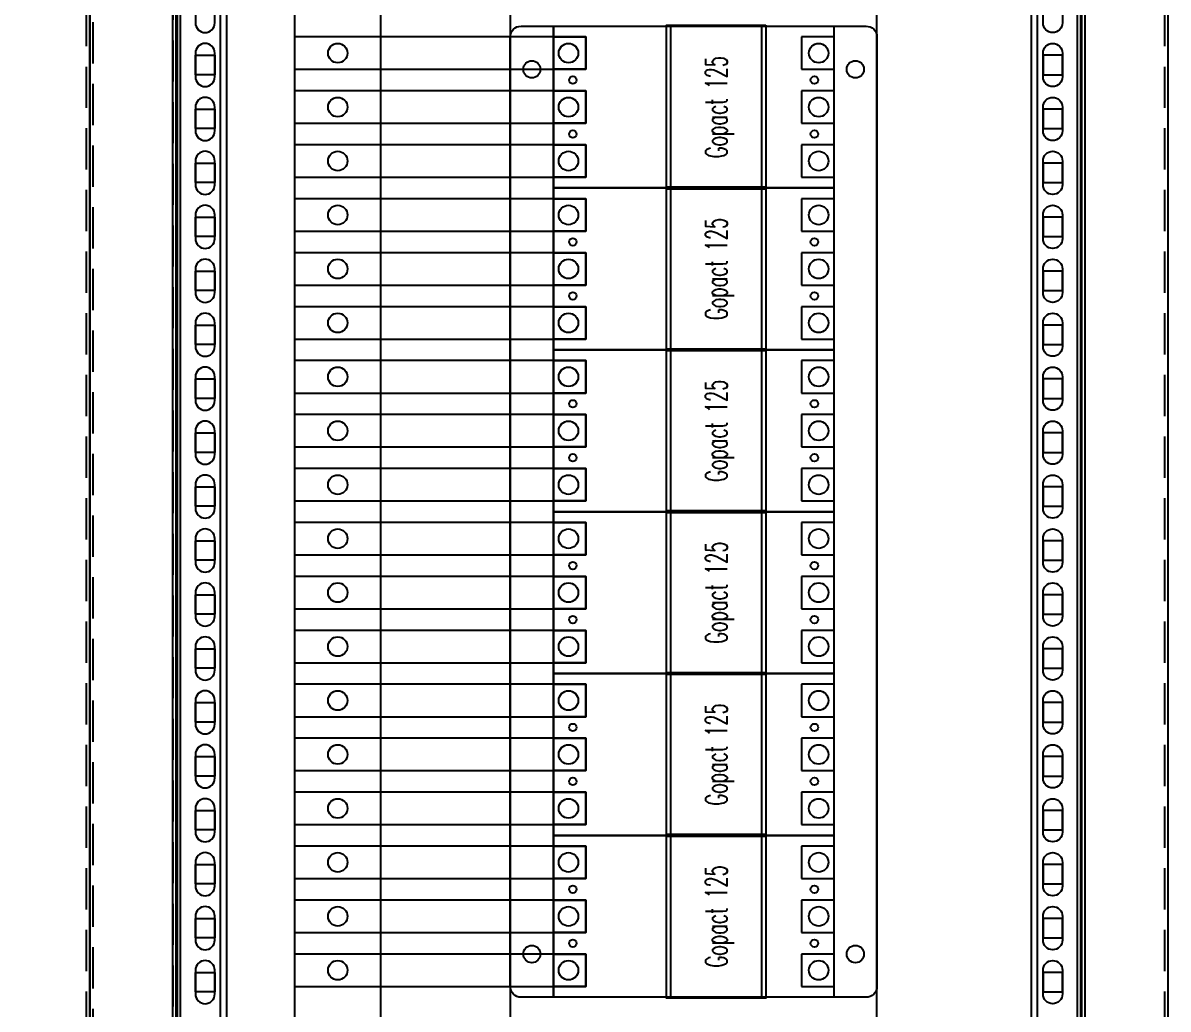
# Model space of a CAD drawing. Header units: millimetres. Extents: x 173893 to 258446, y -176540 to -123824.
# Drawn here: x 193019 to 193549, y -174046 to -173589 of the extents above; entities that cross this region are included whole.
import ezdxf
from ezdxf.enums import TextEntityAlignment as Align

# ---------------------------------------------------------------- set-up
doc = ezdxf.new("R2010")
doc.units = ezdxf.units.MM
doc.header["$LTSCALE"] = 3
doc.linetypes.add('HIDDEN', pattern=[9.525, 6.35, -3.175])
doc.layers.add('@.VISIBLE', color=7, linetype='Continuous')
doc.styles.add('Ann_w01', font='romans.shx', dxfattribs={"width": 0.6, "bigfont": 'chineset.shx'})

msp = doc.modelspace()

# ---------------------------------------------------------------- linework, layer by layer
for points in [[(192149.48, -174458.88), (193049.48, -174458.88), (193049.48, -172358.88), (192149.48, -172358.88)], [(193049.48, -174458.88), (193549.48, -174458.88), (193549.48, -172358.88), (193049.48, -172358.88)], [(193089.48, -174418.88), (193509.48, -174418.88), (193509.48, -172398.88), (193089.48, -172398.88)], [(193098.48, -173604.38), (193107.48, -173604.38), (193107.48, -173613.38), (193098.48, -173613.38)], [(193500.48, -173604.38), (193491.48, -173604.38), (193491.48, -173613.38), (193500.48, -173613.38)], [(193098.48, -173629.38), (193107.48, -173629.38), (193107.48, -173638.38), (193098.48, -173638.38)], [(193500.48, -173629.38), (193491.48, -173629.38), (193491.48, -173638.38), (193500.48, -173638.38)], [(193098.48, -173654.38), (193107.48, -173654.38), (193107.48, -173663.38), (193098.48, -173663.38)], [(193500.48, -173654.38), (193491.48, -173654.38), (193491.48, -173663.38), (193500.48, -173663.38)], [(193098.48, -173679.38), (193107.48, -173679.38), (193107.48, -173688.38), (193098.48, -173688.38)], [(193500.48, -173679.38), (193491.48, -173679.38), (193491.48, -173688.38), (193500.48, -173688.38)], [(193098.48, -173704.38), (193107.48, -173704.38), (193107.48, -173713.38), (193098.48, -173713.38)], [(193500.48, -173704.38), (193491.48, -173704.38), (193491.48, -173713.38), (193500.48, -173713.38)], [(193098.48, -173729.38), (193107.48, -173729.38), (193107.48, -173738.38), (193098.48, -173738.38)], [(193500.48, -173729.38), (193491.48, -173729.38), (193491.48, -173738.38), (193500.48, -173738.38)], [(193098.48, -173754.38), (193107.48, -173754.38), (193107.48, -173763.38), (193098.48, -173763.38)], [(193500.48, -173754.38), (193491.48, -173754.38), (193491.48, -173763.38), (193500.48, -173763.38)], [(193098.48, -173779.38), (193107.48, -173779.38), (193107.48, -173788.38), (193098.48, -173788.38)], [(193500.48, -173779.38), (193491.48, -173779.38), (193491.48, -173788.38), (193500.48, -173788.38)], [(193098.48, -173804.38), (193107.48, -173804.38), (193107.48, -173813.38), (193098.48, -173813.38)], [(193500.48, -173804.38), (193491.48, -173804.38), (193491.48, -173813.38), (193500.48, -173813.38)], [(193098.48, -173829.38), (193107.48, -173829.38), (193107.48, -173838.38), (193098.48, -173838.38)], [(193500.48, -173829.38), (193491.48, -173829.38), (193491.48, -173838.38), (193500.48, -173838.38)], [(193098.48, -173854.38), (193107.48, -173854.38), (193107.48, -173863.38), (193098.48, -173863.38)], [(193500.48, -173854.38), (193491.48, -173854.38), (193491.48, -173863.38), (193500.48, -173863.38)], [(193098.48, -173879.38), (193107.48, -173879.38), (193107.48, -173888.38), (193098.48, -173888.38)], [(193500.48, -173879.38), (193491.48, -173879.38), (193491.48, -173888.38), (193500.48, -173888.38)], [(193098.48, -173904.38), (193107.48, -173904.38), (193107.48, -173913.38), (193098.48, -173913.38)], [(193500.48, -173904.38), (193491.48, -173904.38), (193491.48, -173913.38), (193500.48, -173913.38)], [(193098.48, -173929.38), (193107.48, -173929.38), (193107.48, -173938.38), (193098.48, -173938.38)], [(193500.48, -173929.38), (193491.48, -173929.38), (193491.48, -173938.38), (193500.48, -173938.38)], [(193098.48, -173954.38), (193107.48, -173954.38), (193107.48, -173963.38), (193098.48, -173963.38)], [(193500.48, -173954.38), (193491.48, -173954.38), (193491.48, -173963.38), (193500.48, -173963.38)], [(193098.48, -173979.38), (193107.48, -173979.38), (193107.48, -173988.38), (193098.48, -173988.38)], [(193500.48, -173979.38), (193491.48, -173979.38), (193491.48, -173988.38), (193500.48, -173988.38)], [(193098.48, -174004.38), (193107.48, -174004.38), (193107.48, -174013.38), (193098.48, -174013.38)], [(193500.48, -174004.38), (193491.48, -174004.38), (193491.48, -174013.38), (193500.48, -174013.38)], [(193098.48, -174029.38), (193107.48, -174029.38), (193107.48, -174038.38), (193098.48, -174038.38)], [(193500.48, -174029.38), (193491.48, -174029.38), (193491.48, -174038.38), (193500.48, -174038.38)]]:
    msp.add_lwpolyline(points, close=True)
at = {"linetype": 'HIDDEN'}
for points in [[(192150.98, -174457.38), (193047.98, -174457.38), (193047.98, -172360.38), (192150.98, -172360.38)], [(193050.98, -174457.38), (193547.98, -174457.38), (193547.98, -172360.38), (193050.98, -172360.38)], [(193087.98, -174420.38), (193510.98, -174420.38), (193510.98, -172397.38), (193087.98, -172397.38)]]:
    msp.add_lwpolyline(points, close=True, dxfattribs=at)
at = {"color": 151}
for points in [[(193087.98, -172370.38), (193107.98, -172370.38, -0.414214), (193112.98, -172375.38), (193112.98, -174442.38, -0.414214), (193107.98, -174447.38), (193087.98, -174447.38)], [(193510.98, -172370.38), (193490.98, -172370.38, 0.414214), (193485.98, -172375.38), (193485.98, -174442.38, 0.414214), (193490.98, -174447.38), (193510.98, -174447.38)], [(193098.48, -173578.38), (193098.48, -173589.38, 0.414214), (193102.98, -173593.88), (193102.98, -173593.88, 0.414214), (193107.48, -173589.38), (193107.48, -173578.38, 0.414214), (193102.98, -173573.88), (193102.98, -173573.88, 0.414214)], [(193500.48, -173578.38), (193500.48, -173589.38, -0.414214), (193495.98, -173593.88), (193495.98, -173593.88, -0.414214), (193491.48, -173589.38), (193491.48, -173578.38, -0.414214), (193495.98, -173573.88), (193495.98, -173573.88, -0.414214)], [(193098.48, -173603.38), (193098.48, -173614.38, 0.414214), (193102.98, -173618.88), (193102.98, -173618.88, 0.414214), (193107.48, -173614.38), (193107.48, -173603.38, 0.414214), (193102.98, -173598.88), (193102.98, -173598.88, 0.414214)], [(193500.48, -173603.38), (193500.48, -173614.38, -0.414214), (193495.98, -173618.88), (193495.98, -173618.88, -0.414214), (193491.48, -173614.38), (193491.48, -173603.38, -0.414214), (193495.98, -173598.88), (193495.98, -173598.88, -0.414214)], [(193098.48, -173628.38), (193098.48, -173639.38, 0.414214), (193102.98, -173643.88), (193102.98, -173643.88, 0.414214), (193107.48, -173639.38), (193107.48, -173628.38, 0.414214), (193102.98, -173623.88), (193102.98, -173623.88, 0.414214)], [(193500.48, -173628.38), (193500.48, -173639.38, -0.414214), (193495.98, -173643.88), (193495.98, -173643.88, -0.414214), (193491.48, -173639.38), (193491.48, -173628.38, -0.414214), (193495.98, -173623.88), (193495.98, -173623.88, -0.414214)], [(193098.48, -173653.38), (193098.48, -173664.38, 0.414214), (193102.98, -173668.88), (193102.98, -173668.88, 0.414214), (193107.48, -173664.38), (193107.48, -173653.38, 0.414214), (193102.98, -173648.88), (193102.98, -173648.88, 0.414214)], [(193500.48, -173653.38), (193500.48, -173664.38, -0.414214), (193495.98, -173668.88), (193495.98, -173668.88, -0.414214), (193491.48, -173664.38), (193491.48, -173653.38, -0.414214), (193495.98, -173648.88), (193495.98, -173648.88, -0.414214)], [(193098.48, -173678.38), (193098.48, -173689.38, 0.414214), (193102.98, -173693.88), (193102.98, -173693.88, 0.414214), (193107.48, -173689.38), (193107.48, -173678.38, 0.414214), (193102.98, -173673.88), (193102.98, -173673.88, 0.414214)], [(193500.48, -173678.38), (193500.48, -173689.38, -0.414214), (193495.98, -173693.88), (193495.98, -173693.88, -0.414214), (193491.48, -173689.38), (193491.48, -173678.38, -0.414214), (193495.98, -173673.88), (193495.98, -173673.88, -0.414214)], [(193098.48, -173703.38), (193098.48, -173714.38, 0.414214), (193102.98, -173718.88), (193102.98, -173718.88, 0.414214), (193107.48, -173714.38), (193107.48, -173703.38, 0.414214), (193102.98, -173698.88), (193102.98, -173698.88, 0.414214)], [(193500.48, -173703.38), (193500.48, -173714.38, -0.414214), (193495.98, -173718.88), (193495.98, -173718.88, -0.414214), (193491.48, -173714.38), (193491.48, -173703.38, -0.414214), (193495.98, -173698.88), (193495.98, -173698.88, -0.414214)], [(193098.48, -173728.38), (193098.48, -173739.38, 0.414214), (193102.98, -173743.88), (193102.98, -173743.88, 0.414214), (193107.48, -173739.38), (193107.48, -173728.38, 0.414214), (193102.98, -173723.88), (193102.98, -173723.88, 0.414214)], [(193500.48, -173728.38), (193500.48, -173739.38, -0.414214), (193495.98, -173743.88), (193495.98, -173743.88, -0.414214), (193491.48, -173739.38), (193491.48, -173728.38, -0.414214), (193495.98, -173723.88), (193495.98, -173723.88, -0.414214)], [(193098.48, -173753.38), (193098.48, -173764.38, 0.414214), (193102.98, -173768.88), (193102.98, -173768.88, 0.414214), (193107.48, -173764.38), (193107.48, -173753.38, 0.414214), (193102.98, -173748.88), (193102.98, -173748.88, 0.414214)], [(193500.48, -173753.38), (193500.48, -173764.38, -0.414214), (193495.98, -173768.88), (193495.98, -173768.88, -0.414214), (193491.48, -173764.38), (193491.48, -173753.38, -0.414214), (193495.98, -173748.88), (193495.98, -173748.88, -0.414214)], [(193098.48, -173778.38), (193098.48, -173789.38, 0.414214), (193102.98, -173793.88), (193102.98, -173793.88, 0.414214), (193107.48, -173789.38), (193107.48, -173778.38, 0.414214), (193102.98, -173773.88), (193102.98, -173773.88, 0.414214)], [(193500.48, -173778.38), (193500.48, -173789.38, -0.414214), (193495.98, -173793.88), (193495.98, -173793.88, -0.414214), (193491.48, -173789.38), (193491.48, -173778.38, -0.414214), (193495.98, -173773.88), (193495.98, -173773.88, -0.414214)], [(193098.48, -173803.38), (193098.48, -173814.38, 0.414214), (193102.98, -173818.88), (193102.98, -173818.88, 0.414214), (193107.48, -173814.38), (193107.48, -173803.38, 0.414214), (193102.98, -173798.88), (193102.98, -173798.88, 0.414214)], [(193500.48, -173803.38), (193500.48, -173814.38, -0.414214), (193495.98, -173818.88), (193495.98, -173818.88, -0.414214), (193491.48, -173814.38), (193491.48, -173803.38, -0.414214), (193495.98, -173798.88), (193495.98, -173798.88, -0.414214)], [(193098.48, -173828.38), (193098.48, -173839.38, 0.414214), (193102.98, -173843.88), (193102.98, -173843.88, 0.414214), (193107.48, -173839.38), (193107.48, -173828.38, 0.414214), (193102.98, -173823.88), (193102.98, -173823.88, 0.414214)], [(193500.48, -173828.38), (193500.48, -173839.38, -0.414214), (193495.98, -173843.88), (193495.98, -173843.88, -0.414214), (193491.48, -173839.38), (193491.48, -173828.38, -0.414214), (193495.98, -173823.88), (193495.98, -173823.88, -0.414214)], [(193098.48, -173853.38), (193098.48, -173864.38, 0.414214), (193102.98, -173868.88), (193102.98, -173868.88, 0.414214), (193107.48, -173864.38), (193107.48, -173853.38, 0.414214), (193102.98, -173848.88), (193102.98, -173848.88, 0.414214)], [(193500.48, -173853.38), (193500.48, -173864.38, -0.414214), (193495.98, -173868.88), (193495.98, -173868.88, -0.414214), (193491.48, -173864.38), (193491.48, -173853.38, -0.414214), (193495.98, -173848.88), (193495.98, -173848.88, -0.414214)], [(193098.48, -173878.38), (193098.48, -173889.38, 0.414214), (193102.98, -173893.88), (193102.98, -173893.88, 0.414214), (193107.48, -173889.38), (193107.48, -173878.38, 0.414214), (193102.98, -173873.88), (193102.98, -173873.88, 0.414214)], [(193500.48, -173878.38), (193500.48, -173889.38, -0.414214), (193495.98, -173893.88), (193495.98, -173893.88, -0.414214), (193491.48, -173889.38), (193491.48, -173878.38, -0.414214), (193495.98, -173873.88), (193495.98, -173873.88, -0.414214)], [(193098.48, -173903.38), (193098.48, -173914.38, 0.414214), (193102.98, -173918.88), (193102.98, -173918.88, 0.414214), (193107.48, -173914.38), (193107.48, -173903.38, 0.414214), (193102.98, -173898.88), (193102.98, -173898.88, 0.414214)], [(193500.48, -173903.38), (193500.48, -173914.38, -0.414214), (193495.98, -173918.88), (193495.98, -173918.88, -0.414214), (193491.48, -173914.38), (193491.48, -173903.38, -0.414214), (193495.98, -173898.88), (193495.98, -173898.88, -0.414214)], [(193098.48, -173928.38), (193098.48, -173939.38, 0.414214), (193102.98, -173943.88), (193102.98, -173943.88, 0.414214), (193107.48, -173939.38), (193107.48, -173928.38, 0.414214), (193102.98, -173923.88), (193102.98, -173923.88, 0.414214)], [(193500.48, -173928.38), (193500.48, -173939.38, -0.414214), (193495.98, -173943.88), (193495.98, -173943.88, -0.414214), (193491.48, -173939.38), (193491.48, -173928.38, -0.414214), (193495.98, -173923.88), (193495.98, -173923.88, -0.414214)], [(193098.48, -173953.38), (193098.48, -173964.38, 0.414214), (193102.98, -173968.88), (193102.98, -173968.88, 0.414214), (193107.48, -173964.38), (193107.48, -173953.38, 0.414214), (193102.98, -173948.88), (193102.98, -173948.88, 0.414214)], [(193500.48, -173953.38), (193500.48, -173964.38, -0.414214), (193495.98, -173968.88), (193495.98, -173968.88, -0.414214), (193491.48, -173964.38), (193491.48, -173953.38, -0.414214), (193495.98, -173948.88), (193495.98, -173948.88, -0.414214)], [(193098.48, -173978.38), (193098.48, -173989.38, 0.414214), (193102.98, -173993.88), (193102.98, -173993.88, 0.414214), (193107.48, -173989.38), (193107.48, -173978.38, 0.414214), (193102.98, -173973.88), (193102.98, -173973.88, 0.414214)], [(193500.48, -173978.38), (193500.48, -173989.38, -0.414214), (193495.98, -173993.88), (193495.98, -173993.88, -0.414214), (193491.48, -173989.38), (193491.48, -173978.38, -0.414214), (193495.98, -173973.88), (193495.98, -173973.88, -0.414214)], [(193098.48, -174003.38), (193098.48, -174014.38, 0.414214), (193102.98, -174018.88), (193102.98, -174018.88, 0.414214), (193107.48, -174014.38), (193107.48, -174003.38, 0.414214), (193102.98, -173998.88), (193102.98, -173998.88, 0.414214)], [(193500.48, -174003.38), (193500.48, -174014.38, -0.414214), (193495.98, -174018.88), (193495.98, -174018.88, -0.414214), (193491.48, -174014.38), (193491.48, -174003.38, -0.414214), (193495.98, -173998.88), (193495.98, -173998.88, -0.414214)], [(193098.48, -174028.38), (193098.48, -174039.38, 0.414214), (193102.98, -174043.88), (193102.98, -174043.88, 0.414214), (193107.48, -174039.38), (193107.48, -174028.38, 0.414214), (193102.98, -174023.88), (193102.98, -174023.88, 0.414214)], [(193500.48, -174028.38), (193500.48, -174039.38, -0.414214), (193495.98, -174043.88), (193495.98, -174043.88, -0.414214), (193491.48, -174039.38), (193491.48, -174028.38, -0.414214), (193495.98, -174023.88), (193495.98, -174023.88, -0.414214)]]:
    msp.add_lwpolyline(points, format="xyb", close=True, dxfattribs=at)
at = {"color": 6}
for points in [[(193089.98, -174418.38), (193508.98, -174418.38), (193508.98, -172399.38), (193089.98, -172399.38)], [(193091.48, -174416.88), (193507.48, -174416.88), (193507.48, -172400.88), (193091.48, -172400.88)], [(193109.98, -174398.38), (193488.98, -174398.38), (193488.98, -172419.38), (193109.98, -172419.38)]]:
    msp.add_lwpolyline(points, close=True, dxfattribs=at)
at = {"color": 1, "linetype": 'Continuous'}
for points in [[(193144.48, -174138.88), (193184.48, -174138.88), (193184.48, -172976.38), (193144.48, -172976.38)], [(193144.48, -173610.88), (193279.48, -173610.88), (193279.48, -173595.88), (193144.48, -173595.88)], [(193144.48, -173685.88), (193279.48, -173685.88), (193279.48, -173670.88), (193144.48, -173670.88)], [(193144.48, -173760.88), (193279.48, -173760.88), (193279.48, -173745.88), (193144.48, -173745.88)], [(193144.48, -173835.88), (193279.48, -173835.88), (193279.48, -173820.88), (193144.48, -173820.88)], [(193144.48, -173910.88), (193279.48, -173910.88), (193279.48, -173895.88), (193144.48, -173895.88)], [(193144.48, -173985.88), (193279.48, -173985.88), (193279.48, -173970.88), (193144.48, -173970.88)]]:
    msp.add_lwpolyline(points, close=True, dxfattribs=at)
at = {"color": 2, "linetype": 'Continuous'}
for points in [[(193144.48, -173635.88), (193279.48, -173635.88), (193279.48, -173620.88), (193144.48, -173620.88)], [(193144.48, -173710.88), (193279.48, -173710.88), (193279.48, -173695.88), (193144.48, -173695.88)], [(193144.48, -173785.88), (193279.48, -173785.88), (193279.48, -173770.88), (193144.48, -173770.88)], [(193144.48, -173860.88), (193279.48, -173860.88), (193279.48, -173845.88), (193144.48, -173845.88)], [(193144.48, -173935.88), (193279.48, -173935.88), (193279.48, -173920.88), (193144.48, -173920.88)], [(193144.48, -174010.88), (193279.48, -174010.88), (193279.48, -173995.88), (193144.48, -173995.88)]]:
    msp.add_lwpolyline(points, close=True, dxfattribs=at)
at = {"color": 4, "linetype": 'Continuous'}
for points in [[(193144.48, -173660.88), (193279.48, -173660.88), (193279.48, -173645.88), (193144.48, -173645.88)], [(193144.48, -173735.88), (193279.48, -173735.88), (193279.48, -173720.88), (193144.48, -173720.88)], [(193144.48, -173810.88), (193279.48, -173810.88), (193279.48, -173795.88), (193144.48, -173795.88)], [(193144.48, -173885.88), (193279.48, -173885.88), (193279.48, -173870.88), (193144.48, -173870.88)], [(193144.48, -173960.88), (193279.48, -173960.88), (193279.48, -173945.88), (193144.48, -173945.88)], [(193144.48, -174035.88), (193279.48, -174035.88), (193279.48, -174020.88), (193144.48, -174020.88)]]:
    msp.add_lwpolyline(points, close=True, dxfattribs=at)
at = {"color": 1, "linetype": 'Continuous'}
for centre in [(193164.48, -173603.38), (193164.48, -173678.38), (193164.48, -173753.38), (193164.48, -173828.38), (193164.48, -173903.38), (193164.48, -173978.38)]:
    msp.add_circle(centre, 4.5, dxfattribs=at)
at = {"color": 2, "linetype": 'Continuous'}
for centre in [(193164.48, -173628.38), (193164.48, -173703.38), (193164.48, -173778.38), (193164.48, -173853.38), (193164.48, -173928.38), (193164.48, -174003.38)]:
    msp.add_circle(centre, 4.5, dxfattribs=at)
at = {"color": 4, "linetype": 'Continuous'}
for centre in [(193164.48, -173653.38), (193164.48, -173728.38), (193164.48, -173803.38), (193164.48, -173878.38), (193164.48, -173953.38), (193164.48, -174028.38)]:
    msp.add_circle(centre, 4.5, dxfattribs=at)
at = {"layer": '@.VISIBLE'}
for p, q in [((193264.48, -173590.88), (193264.48, -174040.88)), ((193318.98, -173665.88), (193318.98, -173590.88)), ((193360.98, -173590.88), (193360.98, -173665.88)), ((193394.48, -173590.88), (193394.48, -174040.88)), ((193264.48, -173595.88), (193279.48, -173595.88)), ((193279.48, -173595.88), (193279.48, -173610.88)), ((193379.48, -173595.88), (193379.48, -173610.88)), ((193394.48, -173595.88), (193379.48, -173595.88)), ((193279.48, -173610.88), (193264.48, -173610.88)), ((193379.48, -173610.88), (193394.48, -173610.88)), ((193264.48, -173620.88), (193279.48, -173620.88)), ((193279.48, -173620.88), (193279.48, -173635.88)), ((193379.48, -173620.88), (193379.48, -173635.88)), ((193394.48, -173620.88), (193379.48, -173620.88)), ((193279.48, -173635.88), (193264.48, -173635.88)), ((193379.48, -173635.88), (193394.48, -173635.88)), ((193264.48, -173645.88), (193279.48, -173645.88)), ((193279.48, -173645.88), (193279.48, -173660.88)), ((193379.48, -173645.88), (193379.48, -173660.88)), ((193394.48, -173645.88), (193379.48, -173645.88)), ((193279.48, -173660.88), (193264.48, -173660.88)), ((193379.48, -173660.88), (193394.48, -173660.88)), ((193318.98, -173740.88), (193318.98, -173665.88)), ((193360.98, -173665.88), (193360.98, -173740.88)), ((193264.48, -173670.88), (193279.48, -173670.88)), ((193279.48, -173670.88), (193279.48, -173685.88)), ((193379.48, -173670.88), (193379.48, -173685.88)), ((193394.48, -173670.88), (193379.48, -173670.88)), ((193279.48, -173685.88), (193264.48, -173685.88)), ((193379.48, -173685.88), (193394.48, -173685.88)), ((193264.48, -173695.88), (193279.48, -173695.88)), ((193279.48, -173695.88), (193279.48, -173710.88)), ((193379.48, -173695.88), (193379.48, -173710.88)), ((193394.48, -173695.88), (193379.48, -173695.88)), ((193279.48, -173710.88), (193264.48, -173710.88)), ((193379.48, -173710.88), (193394.48, -173710.88)), ((193264.48, -173720.88), (193279.48, -173720.88)), ((193279.48, -173720.88), (193279.48, -173735.88)), ((193379.48, -173720.88), (193379.48, -173735.88)), ((193394.48, -173720.88), (193379.48, -173720.88)), ((193279.48, -173735.88), (193264.48, -173735.88)), ((193379.48, -173735.88), (193394.48, -173735.88)), ((193318.98, -173815.88), (193318.98, -173740.88)), ((193360.98, -173740.88), (193360.98, -173815.88)), ((193264.48, -173745.88), (193279.48, -173745.88)), ((193279.48, -173745.88), (193279.48, -173760.88)), ((193379.48, -173745.88), (193379.48, -173760.88)), ((193394.48, -173745.88), (193379.48, -173745.88)), ((193279.48, -173760.88), (193264.48, -173760.88)), ((193379.48, -173760.88), (193394.48, -173760.88)), ((193264.48, -173770.88), (193279.48, -173770.88)), ((193279.48, -173770.88), (193279.48, -173785.88)), ((193379.48, -173770.88), (193379.48, -173785.88)), ((193394.48, -173770.88), (193379.48, -173770.88)), ((193279.48, -173785.88), (193264.48, -173785.88)), ((193379.48, -173785.88), (193394.48, -173785.88)), ((193264.48, -173795.88), (193279.48, -173795.88)), ((193279.48, -173795.88), (193279.48, -173810.88)), ((193379.48, -173795.88), (193379.48, -173810.88)), ((193394.48, -173795.88), (193379.48, -173795.88)), ((193279.48, -173810.88), (193264.48, -173810.88)), ((193379.48, -173810.88), (193394.48, -173810.88)), ((193318.98, -173890.88), (193318.98, -173815.88)), ((193360.98, -173815.88), (193360.98, -173890.88)), ((193264.48, -173820.88), (193279.48, -173820.88)), ((193279.48, -173820.88), (193279.48, -173835.88)), ((193379.48, -173820.88), (193379.48, -173835.88)), ((193394.48, -173820.88), (193379.48, -173820.88)), ((193279.48, -173835.88), (193264.48, -173835.88)), ((193379.48, -173835.88), (193394.48, -173835.88)), ((193264.48, -173845.88), (193279.48, -173845.88)), ((193279.48, -173845.88), (193279.48, -173860.88)), ((193379.48, -173845.88), (193379.48, -173860.88)), ((193394.48, -173845.88), (193379.48, -173845.88)), ((193279.48, -173860.88), (193264.48, -173860.88)), ((193379.48, -173860.88), (193394.48, -173860.88)), ((193264.48, -173870.88), (193279.48, -173870.88)), ((193279.48, -173870.88), (193279.48, -173885.88)), ((193379.48, -173870.88), (193379.48, -173885.88)), ((193394.48, -173870.88), (193379.48, -173870.88)), ((193279.48, -173885.88), (193264.48, -173885.88)), ((193379.48, -173885.88), (193394.48, -173885.88)), ((193318.98, -173965.88), (193318.98, -173890.88)), ((193360.98, -173890.88), (193360.98, -173965.88)), ((193264.48, -173895.88), (193279.48, -173895.88)), ((193279.48, -173895.88), (193279.48, -173910.88)), ((193379.48, -173895.88), (193379.48, -173910.88)), ((193394.48, -173895.88), (193379.48, -173895.88)), ((193279.48, -173910.88), (193264.48, -173910.88)), ((193379.48, -173910.88), (193394.48, -173910.88)), ((193264.48, -173920.88), (193279.48, -173920.88)), ((193279.48, -173920.88), (193279.48, -173935.88)), ((193379.48, -173920.88), (193379.48, -173935.88)), ((193394.48, -173920.88), (193379.48, -173920.88)), ((193279.48, -173935.88), (193264.48, -173935.88)), ((193379.48, -173935.88), (193394.48, -173935.88)), ((193264.48, -173945.88), (193279.48, -173945.88)), ((193279.48, -173945.88), (193279.48, -173960.88)), ((193379.48, -173945.88), (193379.48, -173960.88)), ((193394.48, -173945.88), (193379.48, -173945.88)), ((193279.48, -173960.88), (193264.48, -173960.88)), ((193379.48, -173960.88), (193394.48, -173960.88)), ((193318.98, -174040.88), (193318.98, -173965.88)), ((193360.98, -173965.88), (193360.98, -174040.88)), ((193264.48, -173970.88), (193279.48, -173970.88)), ((193279.48, -173970.88), (193279.48, -173985.88)), ((193379.48, -173970.88), (193379.48, -173985.88)), ((193394.48, -173970.88), (193379.48, -173970.88)), ((193279.48, -173985.88), (193264.48, -173985.88)), ((193379.48, -173985.88), (193394.48, -173985.88)), ((193264.48, -173995.88), (193279.48, -173995.88)), ((193279.48, -173995.88), (193279.48, -174010.88)), ((193379.48, -173995.88), (193379.48, -174010.88)), ((193394.48, -173995.88), (193379.48, -173995.88)), ((193279.48, -174010.88), (193264.48, -174010.88)), ((193379.48, -174010.88), (193394.48, -174010.88)), ((193264.48, -174020.88), (193279.48, -174020.88)), ((193279.48, -174020.88), (193279.48, -174035.88)), ((193379.48, -174020.88), (193379.48, -174035.88)), ((193394.48, -174020.88), (193379.48, -174020.88)), ((193279.48, -174035.88), (193264.48, -174035.88)), ((193379.48, -174035.88), (193394.48, -174035.88))]:
    msp.add_line(p, q, dxfattribs=at)
for points in [[(193414.48, -172986.38), (193244.48, -172986.38), (193244.48, -174106.38), (193414.48, -174106.38)], [(193394.48, -173590.88), (193394.48, -173665.88), (193264.48, -173665.88), (193264.48, -173590.88)], [(193394.48, -173665.88), (193394.48, -173740.88), (193264.48, -173740.88), (193264.48, -173665.88)], [(193394.48, -173740.88), (193394.48, -173815.88), (193264.48, -173815.88), (193264.48, -173740.88)], [(193394.48, -173815.88), (193394.48, -173890.88), (193264.48, -173890.88), (193264.48, -173815.88)], [(193394.48, -173890.88), (193394.48, -173965.88), (193264.48, -173965.88), (193264.48, -173890.88)], [(193394.48, -173965.88), (193394.48, -174040.88), (193264.48, -174040.88), (193264.48, -173965.88)]]:
    msp.add_lwpolyline(points, close=True, dxfattribs=at)
msp.add_lwpolyline([(193414.48, -173595.88), (193414.48, -174035.88, -0.414214), (193409.48, -174040.88), (193249.48, -174040.88, -0.414214), (193244.48, -174035.88), (193244.48, -173595.88, -0.414214), (193249.48, -173590.88), (193409.48, -173590.88, -0.414214)], format="xyb", close=True, dxfattribs=at)
at = {"layer": '@.VISIBLE', "color": 1}
for points in [[(193362.98, -173590.38), (193362.98, -173666.38), (193316.98, -173666.38), (193316.98, -173590.38)], [(193362.98, -173665.38), (193362.98, -173741.38), (193316.98, -173741.38), (193316.98, -173665.38)], [(193362.98, -173740.38), (193362.98, -173816.38), (193316.98, -173816.38), (193316.98, -173740.38)], [(193362.98, -173815.38), (193362.98, -173891.38), (193316.98, -173891.38), (193316.98, -173815.38)], [(193362.98, -173890.38), (193362.98, -173966.38), (193316.98, -173966.38), (193316.98, -173890.38)], [(193362.98, -173965.38), (193362.98, -174041.38), (193316.98, -174041.38), (193316.98, -173965.38)]]:
    msp.add_lwpolyline(points, close=True, dxfattribs=at)
at = {"layer": '@.VISIBLE'}
for centre, radius in [((193271.48, -173603.38), 4.5), ((193387.48, -173603.38), 4.5), ((193273.48, -173615.88), 1.75), ((193385.48, -173615.88), 1.75), ((193271.48, -173628.38), 4.5), ((193387.48, -173628.38), 4.5), ((193273.48, -173640.88), 1.75), ((193385.48, -173640.88), 1.75), ((193271.48, -173653.38), 4.5), ((193387.48, -173653.38), 4.5), ((193271.48, -173678.38), 4.5), ((193387.48, -173678.38), 4.5), ((193273.48, -173690.88), 1.75), ((193385.48, -173690.88), 1.75), ((193271.48, -173703.38), 4.5), ((193387.48, -173703.38), 4.5), ((193273.48, -173715.88), 1.75), ((193385.48, -173715.88), 1.75), ((193271.48, -173728.38), 4.5), ((193387.48, -173728.38), 4.5), ((193271.48, -173753.38), 4.5), ((193387.48, -173753.38), 4.5), ((193273.48, -173765.88), 1.75), ((193385.48, -173765.88), 1.75), ((193271.48, -173778.38), 4.5), ((193387.48, -173778.38), 4.5), ((193273.48, -173790.88), 1.75), ((193385.48, -173790.88), 1.75), ((193271.48, -173803.38), 4.5), ((193387.48, -173803.38), 4.5), ((193271.48, -173828.38), 4.5), ((193387.48, -173828.38), 4.5), ((193273.48, -173840.88), 1.75), ((193385.48, -173840.88), 1.75), ((193271.48, -173853.38), 4.5), ((193387.48, -173853.38), 4.5), ((193273.48, -173865.88), 1.75), ((193385.48, -173865.88), 1.75), ((193271.48, -173878.38), 4.5), ((193387.48, -173878.38), 4.5), ((193271.48, -173903.38), 4.5), ((193387.48, -173903.38), 4.5), ((193273.48, -173915.88), 1.75), ((193385.48, -173915.88), 1.75), ((193271.48, -173928.38), 4.5), ((193387.48, -173928.38), 4.5), ((193273.48, -173940.88), 1.75), ((193385.48, -173940.88), 1.75), ((193271.48, -173953.38), 4.5), ((193387.48, -173953.38), 4.5), ((193271.48, -173978.38), 4.5), ((193387.48, -173978.38), 4.5), ((193273.48, -173990.88), 1.75), ((193385.48, -173990.88), 1.75), ((193271.48, -174003.38), 4.5), ((193387.48, -174003.38), 4.5), ((193273.48, -174015.88), 1.75), ((193385.48, -174015.88), 1.75), ((193271.48, -174028.38), 4.5), ((193387.48, -174028.38), 4.5)]:
    msp.add_circle(centre, radius, dxfattribs=at)
at = {"layer": '@.VISIBLE', "color": 2}
for centre in [(193254.48, -173610.88), (193404.48, -173610.88), (193254.48, -174020.88), (193404.48, -174020.88)]:
    msp.add_circle(centre, 4, dxfattribs=at)

# ---------------------------------------------------------------- texts
at = {"layer": '@.VISIBLE', "color": 115, "style": 'Ann_w01', "width": 0.6}
for p in [(193339.98, -173628.38), (193339.98, -173703.38), (193339.98, -173778.38), (193339.98, -173853.38), (193339.98, -173928.38), (193339.98, -174003.38)]:
    msp.add_text('Gopact 125', height=10, rotation=90, dxfattribs=at).set_placement(p, align=Align.MIDDLE_CENTER)

doc.saveas('drawing.dxf')
